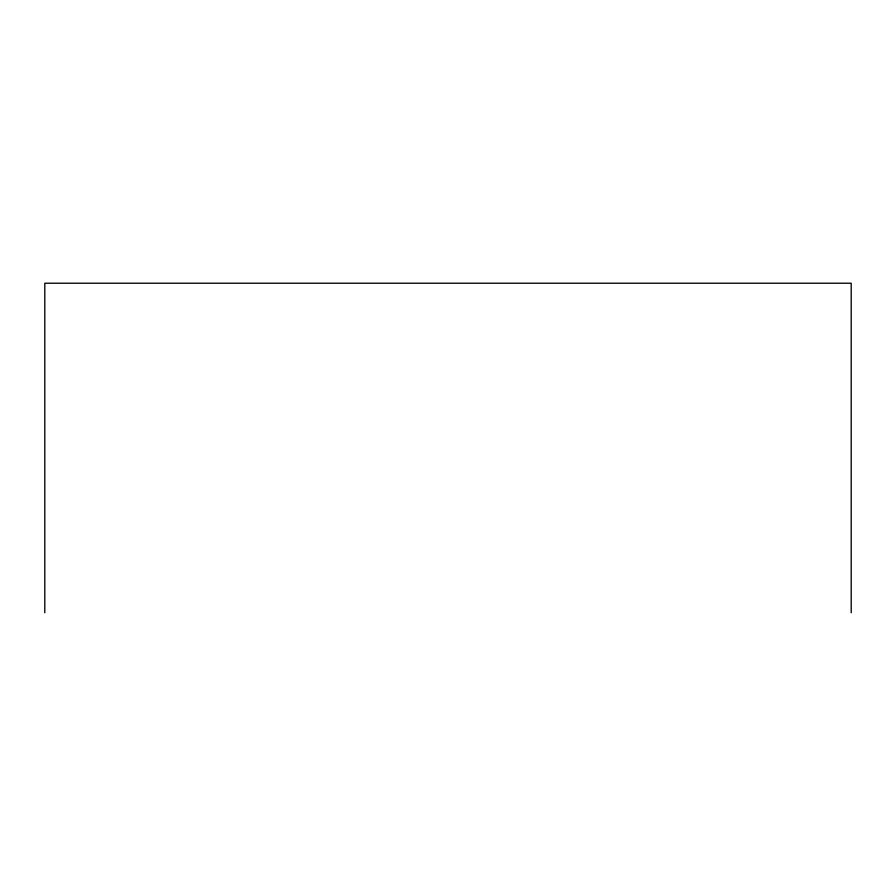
<?xml version="1.0" encoding="UTF-8"?>
<svg xmlns="http://www.w3.org/2000/svg" width="896" height="896" viewBox="0 0 896 896"><rect width="100%" height="100%" fill="white"/><g stroke="black" fill="none" stroke-linecap="round" stroke-linejoin="round"><path stroke-width="1.34" d="M851.2 612.774L851.2 283.226L44.8 283.226L44.8 612.774"/></g></svg>
